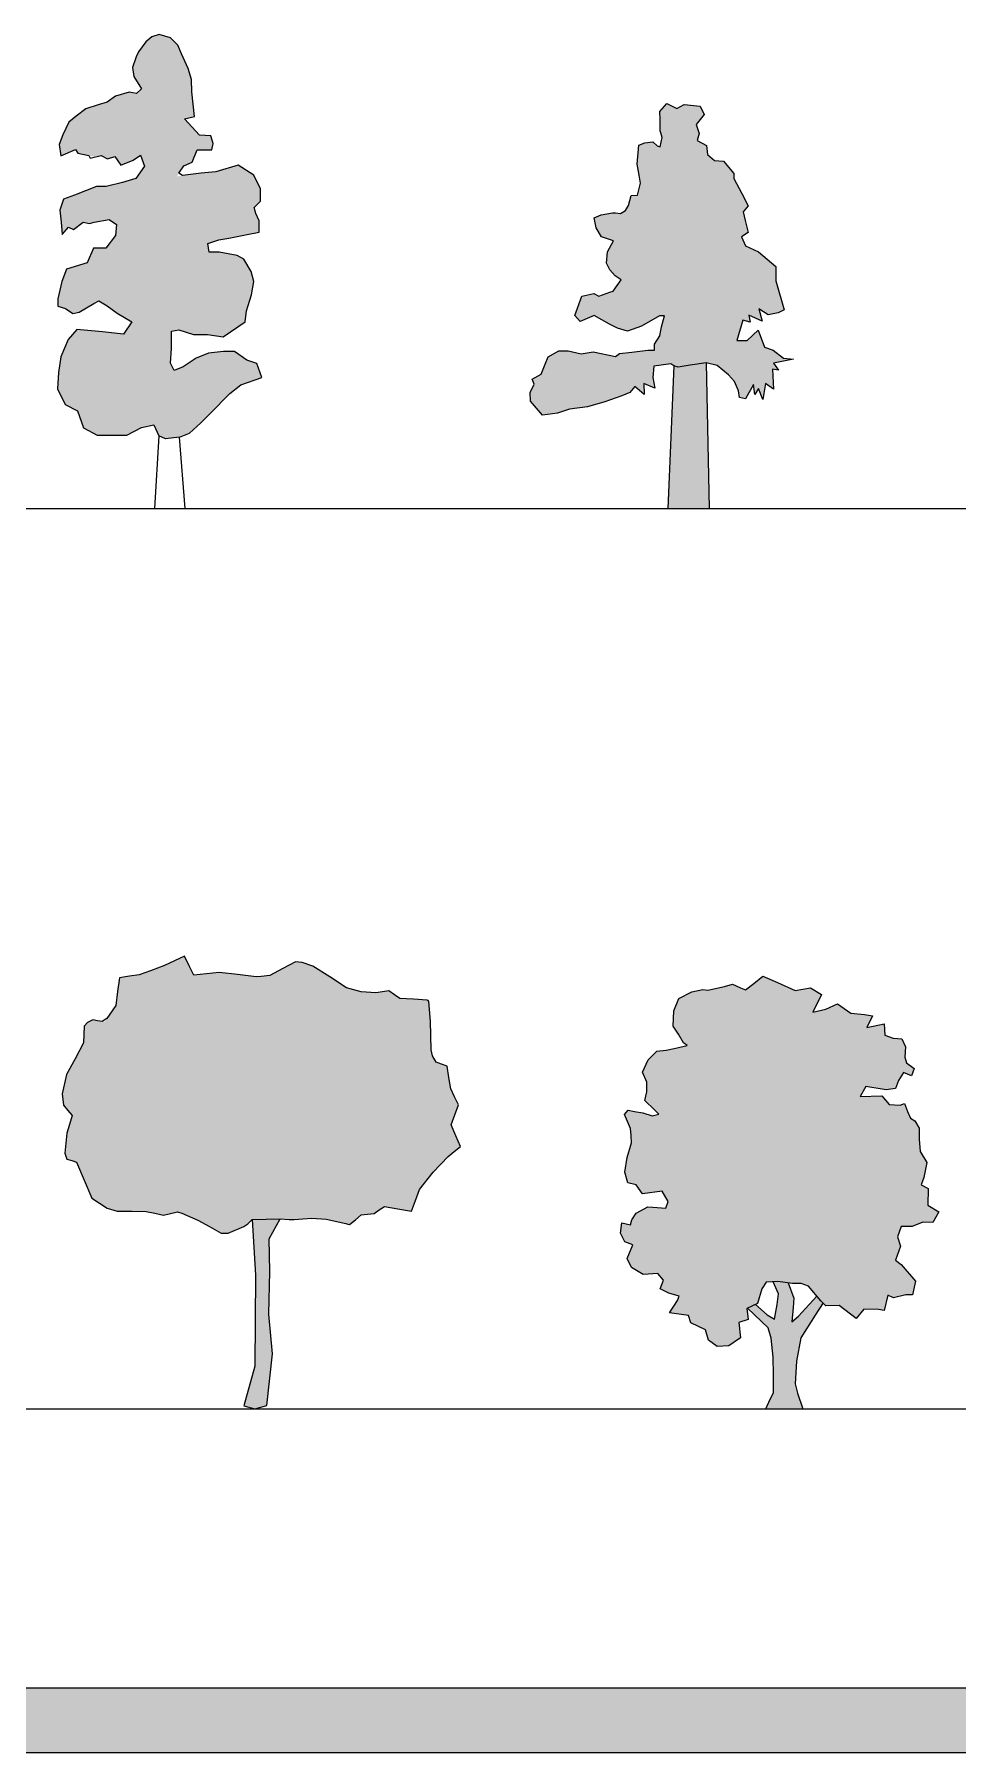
# Model space of a CAD drawing. Header units: millimetres. Extents: x 23281 to 186461, y 175321 to 253200.
# Drawn here: x 88103 to 106526, y 175321 to 209602 of the extents above; entities that cross this region are included whole.
import ezdxf

# ---------------------------------------------------------------- set-up
doc = ezdxf.new("R2010")
doc.units = ezdxf.units.MM
doc.layers.add('www.cad-blocks.net', color=7, linetype='Continuous')

# ---------------------------------------------------------------- blocks, each defined once
blk = doc.blocks.new('A$C0A9271D2')
for color, points in [(253, [(2157, 1392), (2436, 1424), (2632, 1503), (2855, 1701), (3050, 1899), (3440, 2295), (3657, 2466), (4077, 2616), (3976, 2889), (3779, 2958), (3532, 3132), (3308, 3130), (3013, 3099), (2768, 2999), (2503, 2829), (2328, 2750), (2256, 2897), (2275, 3192), (2272, 3536), (2420, 3565), (2715, 3469), (2989, 3471), (3305, 3425), (3745, 3723), (3772, 3941), (3867, 4264), (3914, 4531), (3864, 4728), (3714, 4972), (3587, 5048), (3222, 5116), (3025, 5114), (2996, 5289), (3220, 5361), (3416, 5391), (3781, 5464), (4026, 5515), (4024, 5740), (3905, 5986), (4049, 6133), (4047, 6379), (3919, 6651), (3601, 6846), (3160, 6716), (2865, 6692), (2381, 6625), (2520, 6837), (2688, 6909), (2785, 7155), (3079, 7157), (3107, 7284), (3056, 7431), (2831, 7450), (2534, 7771), (2730, 7822), (2677, 8312), (2675, 8558), (2603, 8775), (2475, 9069), (2403, 9244), (2255, 9390), (2030, 9459), (1882, 9408), (1764, 9309), (1618, 9111), (1570, 9013), (1494, 8795), (1524, 8619), (1673, 8375), (1575, 8276), (1428, 8303), (1155, 8223), (987, 8103), (812, 8052), (567, 7973), (372, 7824), (225, 7704), (108, 7457), (32, 7260), (62, 7035), (356, 7164), (405, 7087), (746, 7013), (869, 7042), (996, 6973), (1143, 7023), (1264, 6848), (1509, 6949), (1655, 7048), (1734, 6831), (1561, 6584), (1295, 6505), (972, 6425), (776, 6423), (335, 6251), (118, 6172), (42, 5954), (72, 5709), (95, 5463), (220, 5612), (319, 5563), (514, 5712), (634, 5685), (732, 5714), (1027, 5765), (1175, 5668), (1155, 5444), (961, 5196), (715, 5194), (591, 4899), (178, 4776), (82, 4530), (7, 4185), (8, 4038), (156, 3990), (304, 3892), (430, 3915), (814, 4147), (991, 4045), (1189, 3899), (1485, 3726), (1318, 3479), (897, 3525), (602, 3551), (384, 3570), (210, 3372), (65, 3027), (19, 2711), (0, 2388), (150, 2073), (397, 1949), (519, 1606), (793, 1460), (1011, 1462), (1383, 1465), (1677, 1615), (1922, 1666), (2022, 1449)]), (255, [(2996, 5289), (3220, 5361), (3416, 5391), (3781, 5464), (4026, 5515), (4024, 5740), (3905, 5986), (4049, 6133), (4047, 6379), (3919, 6651), (3601, 6846), (3160, 6716), (2865, 6692), (2381, 6625), (2520, 6837), (2688, 6909), (2785, 7155), (3079, 7157), (3107, 7284), (3056, 7431), (2831, 7450), (2534, 7771), (2730, 7822), (2677, 8312), (2675, 8558), (2603, 8775), (2475, 9069), (2403, 9244), (2255, 9390), (2030, 9459), (1882, 9408), (1764, 9309), (1618, 9111), (1570, 9013), (1494, 8795), (1524, 8619), (1673, 8375), (1575, 8276), (1428, 8303), (1155, 8223), (987, 8103), (812, 8052), (567, 7973), (372, 7824), (225, 7704), (108, 7457), (32, 7260), (62, 7035), (356, 7164), (405, 7087), (746, 7013), (869, 7042), (996, 6973), (1143, 7023), (1264, 6848), (1509, 6949), (1655, 7048), (1734, 6831), (1561, 6584), (1295, 6505), (972, 6425), (776, 6423), (335, 6251), (118, 6172), (42, 5954), (72, 5709), (95, 5463), (220, 5612), (319, 5563), (514, 5712), (634, 5685), (732, 5714), (1027, 5765), (1175, 5668), (1155, 5444), (961, 5196), (715, 5194), (591, 4899), (178, 4776), (82, 4530), (7, 4185), (8, 4038), (156, 3990), (304, 3892), (430, 3915), (814, 4147), (991, 4045), (1189, 3899), (1485, 3726), (1318, 3479), (897, 3525), (602, 3551), (384, 3570), (210, 3372), (65, 3027), (19, 2711), (0, 2388), (150, 2073), (397, 1949), (519, 1606), (793, 1460), (1011, 1462), (1383, 1465), (1677, 1615), (1922, 1666), (2022, 1449), (2157, 1392), (2436, 1424), (2632, 1503), (2855, 1701), (3050, 1899), (3440, 2295), (3657, 2466), (4077, 2616), (3976, 2889), (3779, 2958), (3532, 3132), (3308, 3130), (3013, 3099), (2768, 2999), (2503, 2829), (2328, 2750), (2256, 2897), (2275, 3192), (2272, 3536), (2420, 3565), (2715, 3469), (2989, 3471), (3305, 3425), (3745, 3723), (3772, 3941), (3867, 4264), (3914, 4531), (3864, 4728), (3714, 4972), (3587, 5048), (3222, 5116), (3025, 5114)])]:
    blk.add_hatch(color=color).paths.add_polyline_path(points)
at = {"color": 255}
for p, q in [((2157, 1392), (2022, 1449)), ((2436, 1424), (2157, 1392))]:
    blk.add_line(p, q, dxfattribs=at)
blk.add_lwpolyline([(2546, 0), (2436, 1424), (2632, 1503), (2855, 1701), (3050, 1899), (3440, 2295), (3657, 2466), (4077, 2616), (3976, 2889), (3779, 2958), (3532, 3132), (3308, 3130), (3013, 3099), (2768, 2999), (2503, 2829), (2328, 2750), (2256, 2897), (2275, 3192), (2272, 3536), (2420, 3565), (2715, 3469), (2989, 3471), (3305, 3425), (3745, 3723), (3772, 3941), (3867, 4264), (3914, 4531), (3864, 4728), (3714, 4972), (3587, 5048), (3222, 5116), (3025, 5114), (2996, 5289), (3220, 5361), (3416, 5391), (3781, 5464), (4026, 5515), (4024, 5740), (3953, 5887), (3924, 6006), (4049, 6133), (4047, 6379), (3919, 6651), (3601, 6846), (3160, 6716), (2865, 6692), (2494, 6640), (2423, 6689), (2520, 6837), (2688, 6909), (2785, 7155), (2932, 7156), (3079, 7157), (3107, 7284), (3056, 7431), (2831, 7450), (2534, 7771), (2730, 7822), (2677, 8312), (2675, 8558), (2603, 8775), (2475, 9069), (2403, 9244), (2255, 9390), (2030, 9459), (1882, 9408), (1764, 9309), (1618, 9111), (1570, 9013), (1494, 8795), (1524, 8619), (1673, 8375), (1575, 8276), (1428, 8303), (1155, 8223), (987, 8103), (812, 8052), (567, 7973), (372, 7824), (225, 7704), (108, 7457), (32, 7260), (62, 7035), (356, 7164), (405, 7087), (623, 7040), (652, 6991), (869, 7042), (996, 6973), (1143, 7023), (1264, 6848), (1509, 6949), (1655, 7048), (1734, 6831), (1561, 6584), (1295, 6505), (972, 6425), (776, 6423), (335, 6251), (118, 6172), (42, 5954), (72, 5709), (95, 5463), (220, 5612), (319, 5563), (514, 5712), (634, 5685), (732, 5714), (1027, 5765), (1175, 5668), (1155, 5444), (961, 5196), (715, 5194), (591, 4899), (178, 4776), (82, 4530), (7, 4185), (8, 4038), (156, 3990), (304, 3892), (430, 3915), (724, 4092), (822, 4142), (991, 4045), (1189, 3899), (1485, 3726), (1318, 3479), (897, 3525), (602, 3551), (384, 3570), (210, 3372), (65, 3027), (19, 2711), (0, 2388), (150, 2073), (397, 1949), (519, 1606), (793, 1460), (1011, 1462), (1383, 1465), (1677, 1615), (1922, 1666), (2022, 1449), (1935, 0)], dxfattribs=at)
blk = doc.blocks.new('A$C23A9316E')
for color, points in [(255, [(4898, 4825), (4552, 5120), (4293, 5239), (4211, 5421), (4348, 5503), (4289, 5743), (4248, 5920), (4344, 6041), (4222, 6281), (4059, 6584), (4058, 6681), (3856, 6926), (3678, 6942), (3534, 7061), (3515, 7244), (3331, 7340), (3370, 7484), (3311, 7661), (3470, 7863), (3389, 8023), (3067, 8060), (2925, 7979), (2723, 8081), (2587, 7919), (2588, 7759), (2590, 7535), (2607, 7495), (2631, 7398), (2592, 7214), (2529, 7236), (2448, 7316), (2288, 7292), (2168, 7251), (2131, 6872), (2173, 6649), (2197, 6489), (2136, 6248), (2015, 6247), (1960, 6046), (1897, 5942), (1800, 5884), (1697, 5900), (1640, 5900), (1417, 5858), (1274, 5800), (1315, 5599), (1420, 5417), (1661, 5338), (1543, 5120), (1522, 4896), (1586, 4759), (1690, 4639), (1811, 4560), (1652, 4335), (1589, 4318), (1366, 4236), (1268, 4292), (1028, 4233), (888, 3848), (992, 3728), (1272, 3851), (1577, 3675), (1738, 3597), (1939, 3535), (2219, 3640), (2579, 3844), (2676, 3845), (2621, 3621), (2582, 3443), (2480, 3281), (2481, 3161), (2343, 3160), (2023, 3117), (1782, 3092), (1702, 3035), (1255, 3128), (1014, 3086), (756, 3147), (572, 3146), (356, 3024), (294, 2880), (215, 2679), (38, 2580), (79, 2477), (0, 2316), (1, 2139), (244, 1860), (542, 1902), (782, 1984), (1143, 2027), (1486, 2127), (1829, 2250), (1989, 2315), (2085, 2436), (2270, 2277), (2268, 2494), (2487, 2399), (2445, 2616), (2466, 2840), (2804, 2883), (2867, 2843), (2947, 2818), (3190, 2859), (3509, 2905), (3727, 2850), (3952, 2668), (4073, 2532), (4155, 2349), (4173, 2211), (4294, 2189), (4452, 2471), (4477, 2271), (4556, 2392), (4638, 2175), (4693, 2496), (4854, 2377), (4834, 2778), (4954, 2756), (4850, 2899), (5251, 2982), (5050, 2998), (4848, 3157), (4670, 3218), (4547, 3555), (4325, 3353), (4124, 3352), (4242, 3754), (4385, 3715), (4361, 3858), (4626, 3739), (4561, 3980), (4745, 3861), (4945, 3902), (5065, 3961), (4900, 4544)]), (253, [(3509, 2905), (3190, 2859), (2947, 2818), (2867, 2843), (2746, 0), (3572, 0)])]:
    blk.add_hatch(color=color).paths.add_polyline_path(points)
at = {"color": 255}
for p, q in [((2587, 7919), (2723, 8081)), ((2588, 7759), (2587, 7919)), ((2723, 8081), (2925, 7979)), ((2925, 7979), (3067, 8060)), ((3067, 8060), (3389, 8023)), ((3389, 8023), (3470, 7863)), ((2590, 7535), (2588, 7759)), ((3470, 7863), (3311, 7661)), ((3311, 7661), (3370, 7484)), ((2131, 6872), (2168, 7251)), ((2168, 7251), (2288, 7292)), ((2288, 7292), (2448, 7316)), ((2448, 7316), (2529, 7236)), ((2529, 7236), (2592, 7214)), ((2607, 7495), (2590, 7535)), ((2592, 7214), (2631, 7398)), ((2631, 7398), (2607, 7495)), ((3370, 7484), (3331, 7340)), ((3331, 7340), (3515, 7244)), ((3515, 7244), (3534, 7061)), ((2173, 6649), (2131, 6872)), ((3534, 7061), (3678, 6942)), ((3678, 6942), (3856, 6926)), ((3856, 6926), (4058, 6681)), ((2197, 6489), (2173, 6649)), ((4058, 6681), (4059, 6584)), ((4059, 6584), (4222, 6281)), ((1960, 6046), (2015, 6247)), ((2015, 6247), (2136, 6248)), ((2136, 6248), (2197, 6489)), ((4222, 6281), (4344, 6041)), ((1274, 5800), (1417, 5858)), ((1417, 5858), (1640, 5900)), ((1640, 5900), (1697, 5900)), ((1697, 5900), (1800, 5884)), ((1800, 5884), (1897, 5942)), ((1897, 5942), (1960, 6046)), ((4344, 6041), (4248, 5920)), ((4248, 5920), (4289, 5743)), ((1315, 5599), (1274, 5800)), ((1420, 5417), (1315, 5599)), ((4348, 5503), (4211, 5421)), ((4289, 5743), (4348, 5503)), ((1661, 5338), (1420, 5417)), ((1543, 5120), (1661, 5338)), ((4211, 5421), (4293, 5239)), ((4293, 5239), (4552, 5120)), ((1522, 4896), (1543, 5120)), ((1586, 4759), (1522, 4896)), ((4552, 5120), (4898, 4825)), ((4898, 4825), (4900, 4544)), ((1690, 4639), (1586, 4759)), ((1652, 4335), (1811, 4560)), ((1811, 4560), (1690, 4639)), ((4900, 4544), (5065, 3961)), ((888, 3848), (1028, 4233)), ((1028, 4233), (1268, 4292)), ((1268, 4292), (1366, 4236)), ((1366, 4236), (1589, 4318)), ((1589, 4318), (1652, 4335)), ((992, 3728), (888, 3848)), ((1272, 3851), (992, 3728)), ((1577, 3675), (1272, 3851)), ((2579, 3844), (2219, 3640)), ((2676, 3845), (2579, 3844)), ((2621, 3621), (2676, 3845)), ((4361, 3858), (4385, 3715)), ((4626, 3739), (4361, 3858)), ((4561, 3980), (4626, 3739)), ((4745, 3861), (4561, 3980)), ((4945, 3902), (4745, 3861)), ((5065, 3961), (4945, 3902)), ((1738, 3597), (1577, 3675)), ((1939, 3535), (1738, 3597)), ((2219, 3640), (1939, 3535)), ((2480, 3281), (2582, 3443)), ((2582, 3443), (2621, 3621)), ((4242, 3754), (4124, 3352)), ((4385, 3715), (4242, 3754)), ((4325, 3353), (4547, 3555)), ((4547, 3555), (4670, 3218)), ((356, 3024), (572, 3146)), ((572, 3146), (756, 3147)), ((756, 3147), (1014, 3086)), ((1014, 3086), (1255, 3128)), ((1255, 3128), (1702, 3035)), ((1702, 3035), (1782, 3092)), ((1782, 3092), (2023, 3117)), ((2023, 3117), (2343, 3160)), ((2343, 3160), (2481, 3161)), ((2481, 3161), (2480, 3281)), ((4124, 3352), (4325, 3353)), ((4670, 3218), (4848, 3157)), ((4848, 3157), (5050, 2998)), ((215, 2679), (294, 2880)), ((294, 2880), (356, 3024)), ((2466, 2840), (2445, 2616)), ((2804, 2883), (2466, 2840)), ((2867, 2843), (2746, 0)), ((2867, 2843), (2804, 2883)), ((2947, 2818), (2867, 2843)), ((3190, 2859), (2947, 2818)), ((3509, 2905), (3190, 2859)), ((3727, 2850), (3509, 2905)), ((3509, 2905), (3572, 0)), ((3952, 2668), (3727, 2850)), ((4834, 2778), (4854, 2377)), ((4954, 2756), (4834, 2778)), ((5251, 2982), (4850, 2899)), ((4850, 2899), (4954, 2756)), ((5050, 2998), (5251, 2982)), ((0, 2316), (79, 2477)), ((38, 2580), (215, 2679)), ((79, 2477), (38, 2580)), ((2085, 2436), (1989, 2315)), ((2270, 2277), (2085, 2436)), ((2268, 2494), (2270, 2277)), ((2487, 2399), (2268, 2494)), ((2445, 2616), (2487, 2399)), ((4073, 2532), (3952, 2668)), ((4155, 2349), (4073, 2532)), ((4452, 2471), (4294, 2189)), ((4477, 2271), (4452, 2471)), ((4693, 2496), (4638, 2175)), ((4854, 2377), (4693, 2496)), ((1, 2139), (0, 2316)), ((244, 1860), (1, 2139)), ((1486, 2127), (1143, 2027)), ((1829, 2250), (1486, 2127)), ((1989, 2315), (1829, 2250)), ((4173, 2211), (4155, 2349)), ((4294, 2189), (4173, 2211)), ((4556, 2392), (4477, 2271)), ((4638, 2175), (4556, 2392)), ((542, 1902), (244, 1860)), ((782, 1984), (542, 1902)), ((1143, 2027), (782, 1984))]:
    blk.add_line(p, q, dxfattribs=at)
blk = doc.blocks.new('A$C7E723586')
for color, points in [(255, [(5670, 8397), (5336, 8615), (5001, 8832), (4786, 8903), (4656, 8920), (4399, 8783), (4142, 8646), (3896, 8617), (3498, 8662), (3130, 8704), (2878, 8677), (2625, 8651), (2533, 8839), (2440, 9028), (2241, 8936), (2041, 8844), (1758, 8737), (1537, 8659), (1340, 8630), (1143, 8601), (1105, 8325), (1067, 8049), (847, 7720), (611, 7757), (504, 7708), (437, 7632), (430, 7465), (423, 7299), (254, 6984), (85, 6668), (0, 6282), (23, 6058), (111, 5954), (199, 5850), (144, 5675), (89, 5500), (51, 5098), (89, 4982), (188, 4951), (287, 4921), (439, 4563), (590, 4205), (897, 4003), (1097, 3941), (1385, 3940), (1673, 3938), (1846, 3902), (2019, 3866), (2161, 3897), (2318, 3931), (2702, 3763), (2937, 3635), (3173, 3506), (3313, 3503), (3622, 3635), (3702, 3691), (3792, 3776), (4347, 3790), (4526, 3778), (4627, 3778), (4802, 3790), (4977, 3801), (5268, 3781), (5741, 3681), (5848, 3773), (5963, 3871), (6223, 3897), (6326, 3967), (6430, 4036), (6697, 3988), (6965, 3940), (7048, 4159), (7131, 4377), (7403, 4724), (7697, 5036), (7943, 5231), (7852, 5447), (7760, 5662), (7832, 5862), (7904, 6063), (7829, 6225), (7754, 6386), (7715, 6610), (7677, 6834), (7568, 6875), (7459, 6917), (7359, 7089), (7351, 7447), (7345, 7735), (7315, 8126), (7303, 8144), (7281, 8151), (7009, 8172), (6871, 8178), (6734, 8184), (6519, 8341), (6388, 8320), (6258, 8299), (5966, 8321)]), (253, [(4347, 3790), (3792, 3776), (3856, 2663), (3839, 851), (3621, 62), (3841, 0), (4081, 64), (4198, 1095), (4120, 1891), (4140, 2741), (4130, 3392)])]:
    blk.add_hatch(color=color).paths.add_polyline_path(points)
at = {"color": 255}
blk.add_line((3792, 3776), (4347, 3790), dxfattribs=at)
for points in [[(4347, 3790), (4526, 3778), (4627, 3778), (4802, 3790), (4977, 3801), (5268, 3781), (5660, 3698), (5696, 3686), (5733, 3674), (5848, 3773), (5963, 3871), (6093, 3884), (6223, 3897), (6326, 3967), (6430, 4036), (6697, 3988), (6965, 3940), (7048, 4159), (7131, 4377), (7403, 4724), (7697, 5036), (7820, 5133), (7943, 5231), (7852, 5447), (7760, 5662), (7832, 5862), (7904, 6063), (7829, 6225), (7754, 6386), (7715, 6610), (7677, 6834), (7568, 6875), (7459, 6917), (7387, 7041), (7358, 7159), (7351, 7447), (7345, 7735), (7315, 8126), (7303, 8144), (7281, 8151), (7009, 8172), (6871, 8178), (6734, 8184), (6626, 8262), (6519, 8341), (6388, 8320), (6258, 8299), (5966, 8321), (5670, 8397), (5336, 8615), (5001, 8832), (4786, 8903), (4656, 8920), (4399, 8783), (4142, 8646), (3970, 8625), (3866, 8620), (3498, 8662), (3130, 8704), (2878, 8677), (2625, 8651), (2533, 8839), (2440, 9028), (2241, 8936), (2041, 8844), (1758, 8737), (1537, 8659), (1340, 8630), (1143, 8601), (1105, 8325), (1067, 8049), (890, 7784), (795, 7728), (703, 7742), (611, 7757), (504, 7708), (437, 7632), (430, 7465), (423, 7299), (254, 6984), (85, 6668), (0, 6282), (23, 6058), (111, 5954), (199, 5850), (144, 5675), (89, 5500), (51, 5098), (89, 4982), (188, 4951), (287, 4921), (439, 4563), (590, 4205), (897, 4003), (1097, 3941), (1385, 3940), (1673, 3938), (1846, 3902), (2019, 3866), (2161, 3897), (2302, 3928), (2386, 3901), (2702, 3763), (2937, 3635), (3173, 3506), (3313, 3503), (3622, 3635), (3702, 3691), (3792, 3776)], [(3792, 3776), (3856, 2663), (3839, 851), (3621, 62), (3841, 0), (4081, 64), (4198, 1095), (4120, 1891), (4140, 2741), (4130, 3392), (4347, 3790)]]:
    blk.add_lwpolyline(points, dxfattribs=at)
blk = doc.blocks.new('A$C76441BA4')
for color, points in [(255, [(6111, 4916), (5981, 5135), (5962, 5379), (5961, 5599), (5872, 5743), (5785, 5801), (5726, 5929), (5667, 6090), (5580, 6060), (5364, 6071), (5218, 6244), (4783, 6228), (4897, 6432), (5304, 6361), (5490, 6391), (5547, 6553), (5649, 6712), (5807, 6642), (5864, 6788), (5706, 6903), (5676, 7018), (5687, 7222), (5615, 7379), (5441, 7394), (5279, 7451), (5265, 7683), (4917, 7605), (5031, 7838), (4869, 7866), (4596, 7893), (4333, 8082), (4102, 7976), (3841, 7916), (4012, 8266), (3792, 8396), (3485, 8348), (3136, 8507), (2845, 8634), (2659, 8487), (2499, 8357), (2399, 8398), (2237, 8471), (2080, 8424), (1744, 8351), (1645, 8363), (1425, 8320), (1165, 8185), (1068, 7940), (1054, 7633), (1159, 7476), (1259, 7303), (1334, 7246), (1074, 7186), (912, 7155), (726, 7137), (553, 6962), (439, 6716), (528, 6514), (529, 6323), (485, 6149), (677, 5964), (765, 5877), (632, 5847), (445, 5904), (284, 5932), (155, 5960), (81, 5872), (199, 5595), (217, 5450), (218, 5305), (133, 5014), (90, 4724), (150, 4509), (312, 4465), (441, 4292), (835, 4340), (953, 4138), (908, 4005), (647, 4020), (547, 4031), (316, 3901), (230, 3768), (202, 3668), (27, 3708), (0, 3505), (88, 3331), (246, 3274), (132, 2996), (221, 2822), (454, 2679), (744, 2698), (861, 2566), (792, 2392), (967, 2306), (1170, 2250), (1142, 2162), (982, 1917), (1360, 1861), (1407, 1717), (1698, 1574), (1758, 1371), (1933, 1240), (2165, 1258), (2396, 1418), (2364, 1724), (2550, 1784), (2520, 1999), (2738, 2104), (2823, 2395), (2909, 2524), (3141, 2543), (3432, 2499), (3606, 2501), (3751, 2444), (4002, 2156), (4102, 2057), (4364, 2059), (4701, 1801), (4857, 1988), (5148, 1978), (5264, 1963), (5336, 2270), (5452, 2213), (5697, 2273), (5829, 2274), (5885, 2548), (5605, 2881), (5488, 2967), (5589, 3242), (5530, 3432), (5599, 3636), (5819, 3637), (6033, 3726), (6237, 3715), (6351, 3932), (6134, 4063), (6144, 4394), (5999, 4468), (6055, 4613)]), (253, [(3888, 1865), (4048, 2111), (4002, 2156), (3922, 2248), (3553, 1850), (3421, 1733), (3448, 2023), (3463, 2210), (3347, 2512), (3141, 2543), (3046, 2535), (3156, 2294), (3128, 2078), (3072, 1788), (2927, 1874), (2695, 2083), (2533, 2006), (2945, 1613), (3005, 1410), (3049, 1033), (3052, 685), (3055, 320), (2985, 191), (2900, 0), (3638, 0), (3536, 312), (3489, 498), (3514, 950), (3598, 1415)])]:
    blk.add_hatch(color=color).paths.add_polyline_path(points)
at = {"color": 255}
for p, q in [((2659, 8487), (2845, 8634)), ((2845, 8634), (3136, 8507)), ((1165, 8185), (1425, 8320)), ((1425, 8320), (1645, 8363)), ((1645, 8363), (1744, 8351)), ((1744, 8351), (2080, 8424)), ((2080, 8424), (2237, 8471)), ((2237, 8471), (2399, 8398)), ((2399, 8398), (2499, 8357)), ((2499, 8357), (2659, 8487)), ((3136, 8507), (3485, 8348)), ((3485, 8348), (3792, 8396)), ((3792, 8396), (4012, 8266)), ((4012, 8266), (3841, 7916)), ((1054, 7633), (1068, 7940)), ((1068, 7940), (1165, 8185)), ((3841, 7916), (4102, 7976)), ((4102, 7976), (4333, 8082)), ((4333, 8082), (4596, 7893)), ((4596, 7893), (4869, 7866)), ((1159, 7476), (1054, 7633)), ((4869, 7866), (5031, 7838)), ((5031, 7838), (4917, 7605)), ((4917, 7605), (5265, 7683)), ((5265, 7683), (5279, 7451)), ((1074, 7186), (1334, 7246)), ((1259, 7303), (1159, 7476)), ((1334, 7246), (1259, 7303)), ((5279, 7451), (5441, 7394)), ((5441, 7394), (5615, 7379)), ((5615, 7379), (5687, 7222)), ((5687, 7222), (5676, 7018)), ((439, 6716), (553, 6962)), ((553, 6962), (726, 7137)), ((726, 7137), (912, 7155)), ((912, 7155), (1074, 7186)), ((5676, 7018), (5706, 6903)), ((5706, 6903), (5864, 6788)), ((528, 6514), (439, 6716)), ((529, 6323), (528, 6514)), ((5547, 6553), (5490, 6391)), ((5649, 6712), (5547, 6553)), ((5807, 6642), (5649, 6712)), ((5864, 6788), (5807, 6642)), ((485, 6149), (529, 6323)), ((4897, 6432), (4783, 6228)), ((4783, 6228), (5218, 6244)), ((5304, 6361), (4897, 6432)), ((5218, 6244), (5364, 6071)), ((5490, 6391), (5304, 6361)), ((81, 5872), (155, 5960)), ((199, 5595), (81, 5872)), ((155, 5960), (284, 5932)), ((284, 5932), (445, 5904)), ((445, 5904), (632, 5847)), ((677, 5964), (485, 6149)), ((632, 5847), (765, 5877)), ((765, 5877), (677, 5964)), ((5364, 6071), (5580, 6060)), ((5580, 6060), (5667, 6090)), ((5667, 6090), (5726, 5929)), ((5726, 5929), (5785, 5801)), ((217, 5450), (199, 5595)), ((5785, 5801), (5872, 5743)), ((5872, 5743), (5961, 5599)), ((5961, 5599), (5962, 5379)), ((133, 5014), (218, 5305)), ((218, 5305), (217, 5450)), ((5962, 5379), (5981, 5135)), ((90, 4724), (133, 5014)), ((5981, 5135), (6111, 4916)), ((6111, 4916), (6055, 4613)), ((150, 4509), (90, 4724)), ((312, 4465), (150, 4509)), ((441, 4292), (312, 4465)), ((6055, 4613), (5999, 4468)), ((5999, 4468), (6144, 4394)), ((835, 4340), (441, 4292)), ((953, 4138), (835, 4340)), ((908, 4005), (953, 4138)), ((6144, 4394), (6134, 4063)), ((230, 3768), (316, 3901)), ((316, 3901), (547, 4031)), ((547, 4031), (647, 4020)), ((647, 4020), (908, 4005)), ((6134, 4063), (6351, 3932)), ((6351, 3932), (6237, 3715)), ((0, 3505), (27, 3708)), ((88, 3331), (0, 3505)), ((27, 3708), (202, 3668)), ((202, 3668), (230, 3768)), ((5599, 3636), (5530, 3432)), ((5530, 3432), (5589, 3242)), ((5819, 3637), (5599, 3636)), ((6033, 3726), (5819, 3637)), ((6237, 3715), (6033, 3726)), ((246, 3274), (88, 3331)), ((132, 2996), (246, 3274)), ((5589, 3242), (5488, 2967)), ((221, 2822), (132, 2996)), ((454, 2679), (221, 2822)), ((5488, 2967), (5605, 2881)), ((5605, 2881), (5885, 2548)), ((744, 2698), (454, 2679)), ((861, 2566), (744, 2698)), ((792, 2392), (861, 2566)), ((2909, 2524), (2823, 2395)), ((3141, 2543), (2909, 2524)), ((3156, 2294), (3046, 2535)), ((3432, 2499), (3141, 2543)), ((3347, 2512), (3463, 2210)), ((3606, 2501), (3432, 2499)), ((3751, 2444), (3606, 2501)), ((4002, 2156), (3751, 2444)), ((5885, 2548), (5829, 2274)), ((967, 2306), (792, 2392)), ((1170, 2250), (967, 2306)), ((982, 1917), (1142, 2162)), ((1142, 2162), (1170, 2250)), ((2738, 2104), (2520, 1999)), ((2695, 2083), (2927, 1874)), ((2823, 2395), (2738, 2104)), ((3072, 1788), (3128, 2078)), ((3128, 2078), (3156, 2294)), ((3463, 2210), (3448, 2023)), ((3553, 1850), (3922, 2248)), ((4048, 2111), (3888, 1865)), ((4102, 2057), (4002, 2156)), ((4364, 2059), (4102, 2057)), ((4701, 1801), (4364, 2059)), ((5336, 2270), (5264, 1963)), ((5452, 2213), (5336, 2270)), ((5697, 2273), (5452, 2213)), ((5829, 2274), (5697, 2273)), ((1360, 1861), (982, 1917)), ((1407, 1717), (1360, 1861)), ((1698, 1574), (1407, 1717)), ((2550, 1784), (2364, 1724)), ((2364, 1724), (2396, 1418)), ((2520, 1999), (2550, 1784)), ((2945, 1613), (2533, 2006)), ((2927, 1874), (3072, 1788)), ((3448, 2023), (3421, 1733)), ((3421, 1733), (3553, 1850)), ((3888, 1865), (3598, 1415)), ((4857, 1988), (4701, 1801)), ((5148, 1978), (4857, 1988)), ((5264, 1963), (5148, 1978)), ((1758, 1371), (1698, 1574)), ((1933, 1240), (1758, 1371)), ((2396, 1418), (2165, 1258)), ((3005, 1410), (2945, 1613)), ((3049, 1033), (3005, 1410)), ((3598, 1415), (3514, 950)), ((2165, 1258), (1933, 1240)), ((3052, 685), (3049, 1033)), ((3514, 950), (3489, 498)), ((3055, 320), (3052, 685)), ((3489, 498), (3536, 312)), ((2900, 0), (2985, 191)), ((2985, 191), (3055, 320)), ((3536, 312), (3638, 0))]:
    blk.add_line(p, q, dxfattribs=at)
blk = doc.blocks.new('FORMAT')
at = {"layer": 'www.cad-blocks.net', "true_color": 0x546d8e}
h = blk.add_hatch(color=155, dxfattribs=at)
h.set_gradient(color1=(68, 68, 68), color2=(84, 109, 142), tint=1)
h.paths.add_polyline_path([(30739, 176614), (30739, 175321), (186461, 175321), (186461, 176614)])
at = {"layer": 'www.cad-blocks.net', "color": 155, "true_color": 0x546d8e}
for p, q in [((30611, 200143), (186461, 200143)), ((30739, 182181), (186461, 182181)), ((30739, 176614), (186461, 176614)), ((30739, 176614), (186461, 176614)), ((30739, 175321), (186461, 175321))]:
    blk.add_line(p, q, dxfattribs=at)

msp = doc.modelspace()

# ---------------------------------------------------------------- block references
for name, p in [('A$C0A9271D2', (88566, 200143)), ('A$C23A9316E', (97999, 200143)), ('A$C7E723586', (88660, 182181)), ('A$C76441BA4', (99797, 182181))]:
    msp.add_blockref(name, p)
at = {"layer": 'www.cad-blocks.net'}
msp.add_blockref('FORMAT', (0, 0), dxfattribs=at)

doc.saveas('drawing.dxf')
